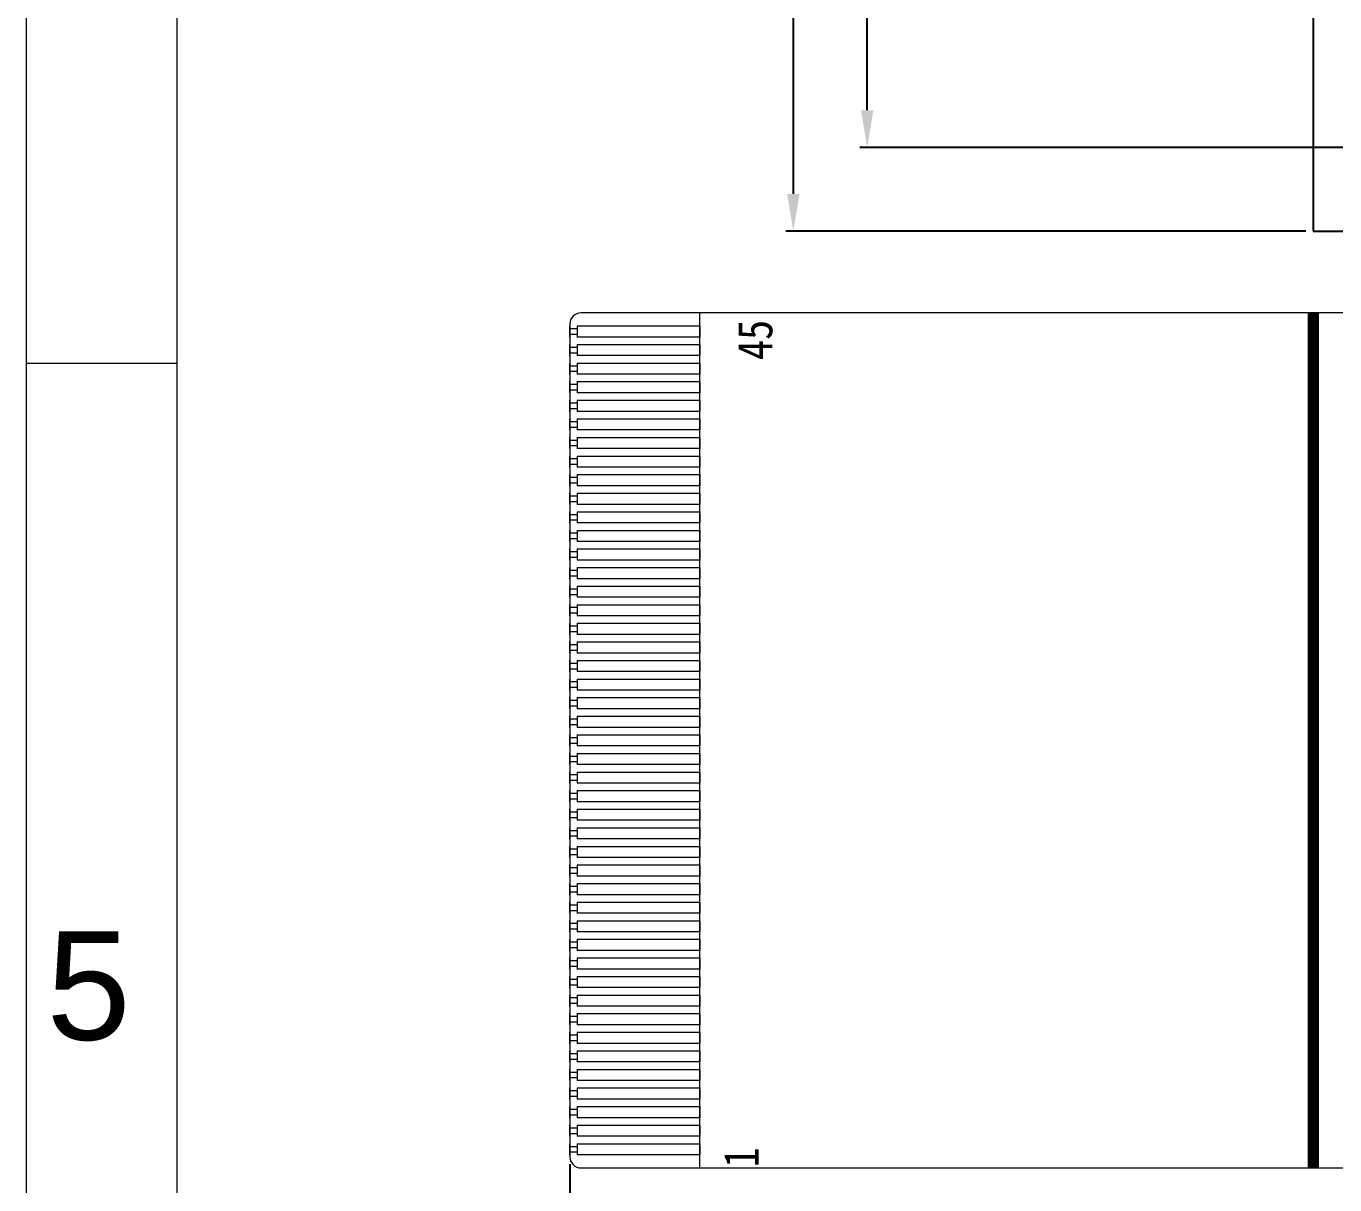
# Model space of a CAD drawing. Header units: millimetres. Extents: x -3761 to -3422, y -2431 to -2197.
# Drawn here: x -3760.98 to -3725.78, y -2352.31 to -2321.14 of the extents above; entities that cross this region are included whole.
import ezdxf

# ---------------------------------------------------------------- set-up
doc = ezdxf.new("R2010")
doc.units = ezdxf.units.MM
for name, color, linetype in [('', 7, 'Continuous'), ('BL', 2, 'Continuous'), ('版框', 7, 'Continuous')]:
    doc.layers.add(name, color=color, linetype=linetype)
doc.layers.add('DIM', color=3, linetype='Continuous', lineweight=20)
doc.styles.add('s2', font='')
doc.styles.add('宋体', font='', dxfattribs={"width": 0.85})
doc.styles.get('s2').set_extended_font_data('仿宋_GB2312')
doc.styles.get('宋体').set_extended_font_data('SimSun')
doc.dimstyles.new('副本 Standard', dxfattribs={"dimtxt": 1, "dimasz": 1, "dimexe": 0.2, "dimexo": 0.2, "dimgap": 0.3, "dimtad": 0, "dimzin": 0, "dimdsep": 46, "dimtxsty": '宋体', "dimcen": 0.09, "dimclrd": 3, "dimclre": 3, "dimclrt": 3, "dimadec": 0, "dimazin": 0, "dimtfac": 1, "dimtofl": 0, "dimtmove": 0, "dimatfit": 3, "dimfxl": 0, "dimtolj": 1, "dimtzin": 0, "dimarcsym": 0})

# ---------------------------------------------------------------- blocks, each defined once
blk = doc.blocks.new('*D15')
at = {"color": 3, "lineweight": -2}
for p, q in [((-3726.559, -2243.084), (-3740.546, -2243.084)), ((-3740.346, -2244.084), (-3740.346, -2277.47)), ((-3740.346, -2325.654), (-3740.346, -2288.634)), ((-3726.559, -2326.654), (-3740.546, -2326.654))]:
    blk.add_line(p, q, dxfattribs=at)
at = {"color": 3}
for points in [[(-3740.513, -2244.084), (-3740.179, -2244.084), (-3740.346, -2243.084)], [(-3740.513, -2325.654), (-3740.179, -2325.654), (-3740.346, -2326.654)]]:
    blk.add_solid(points, dxfattribs=at)
at = {"layer": 'Defpoints', "color": 0}
for p in [(-3726.359, -2243.084), (-3740.346, -2326.654), (-3726.359, -2326.654)]:
    blk.add_point(p, dxfattribs=at)
at = {"color": 3, "lineweight": 0, "insert": (-3740.346, -2283.052), "char_height": 1, "attachment_point": 5, "rotation": 90, "style": '宋体'}
blk.add_mtext('\\A1;83.57%%P0.2(B/L OD)', dxfattribs=at)
blk = doc.blocks.new('*D16')
at = {"color": 3, "lineweight": -2}
for p, q in [((-3725.249, -2244.184), (-3738.559, -2244.184)), ((-3738.359, -2245.184), (-3738.359, -2277.432)), ((-3738.359, -2323.404), (-3738.359, -2288.596)), ((-3725.249, -2324.404), (-3738.559, -2324.404))]:
    blk.add_line(p, q, dxfattribs=at)
at = {"color": 3}
for points in [[(-3738.526, -2245.184), (-3738.193, -2245.184), (-3738.359, -2244.184)], [(-3738.526, -2323.404), (-3738.193, -2323.404), (-3738.359, -2324.404)]]:
    blk.add_solid(points, dxfattribs=at)
at = {"layer": 'Defpoints', "color": 0}
for p in [(-3725.049, -2244.184), (-3738.359, -2324.404), (-3725.049, -2324.404)]:
    blk.add_point(p, dxfattribs=at)
at = {"color": 3, "lineweight": 0, "insert": (-3738.359, -2283.014), "char_height": 1, "attachment_point": 5, "rotation": 90, "style": '宋体'}
blk.add_mtext('\\A1;80.22%%P0.2(LCD OD)', dxfattribs=at)
blk = doc.blocks.new('*D32')
at = {"color": 3, "lineweight": -2}
for p, q in [((-3676.069, -2351.054), (-3676.069, -2354.054)), ((-3746.359, -2351.752), (-3746.359, -2354.054)), ((-3745.359, -2353.854), (-3714.461, -2353.854)), ((-3677.069, -2353.854), (-3707.968, -2353.854))]:
    blk.add_line(p, q, dxfattribs=at)
at = {"color": 3}
for points in [[(-3745.359, -2353.687), (-3745.359, -2354.02), (-3746.359, -2353.854)], [(-3677.069, -2353.687), (-3677.069, -2354.02), (-3676.069, -2353.854)]]:
    blk.add_solid(points, dxfattribs=at)
at = {"layer": 'Defpoints', "color": 0}
for p in [(-3676.069, -2350.854), (-3746.359, -2351.552), (-3676.069, -2353.854)]:
    blk.add_point(p, dxfattribs=at)
at = {"color": 3, "lineweight": 0, "insert": (-3711.214, -2353.854), "char_height": 1, "attachment_point": 5, "style": '宋体'}
blk.add_mtext('\\A1;70.29%%P0.3', dxfattribs=at)
blk = doc.blocks.new('A$C72CC10FF')
at = {"layer": 'BL', "linetype": 'Continuous'}
for p, q in [((0, 14.615), (0, 7.002)), ((0, 7.002), (54.58, 7.002))]:
    blk.add_line(p, q, dxfattribs=at)

msp = doc.modelspace()

# ---------------------------------------------------------------- linework, layer by layer
at = {"layer": '', "color": 30, "lineweight": 0}
for p, q in [((-3742.859, -2328.854), (-3746.059, -2328.854)), ((-3742.859, -2351.854), (-3742.859, -2328.854)), ((-3746.359, -2329.504), (-3746.359, -2329.204)), ((-3746.359, -2329.274), (-3746.159, -2329.274)), ((-3746.359, -2329.274), (-3746.359, -2329.434)), ((-3746.159, -2329.434), (-3746.359, -2329.434)), ((-3746.159, -2329.204), (-3742.859, -2329.204)), ((-3746.159, -2329.204), (-3746.159, -2329.504)), ((-3742.859, -2329.204), (-3742.859, -2329.504)), ((-3746.359, -2330.004), (-3746.359, -2329.704)), ((-3746.359, -2329.774), (-3746.159, -2329.774)), ((-3746.359, -2329.774), (-3746.359, -2329.934)), ((-3742.859, -2329.504), (-3746.159, -2329.504)), ((-3746.159, -2329.704), (-3742.859, -2329.704)), ((-3746.159, -2329.704), (-3746.159, -2330.004)), ((-3742.859, -2329.704), (-3742.859, -2330.004)), ((-3746.159, -2329.934), (-3746.359, -2329.934)), ((-3742.859, -2330.004), (-3746.159, -2330.004)), ((-3746.359, -2330.504), (-3746.359, -2330.204)), ((-3746.359, -2330.274), (-3746.159, -2330.274)), ((-3746.359, -2330.274), (-3746.359, -2330.434)), ((-3746.159, -2330.434), (-3746.359, -2330.434)), ((-3746.159, -2330.204), (-3742.859, -2330.204)), ((-3746.159, -2330.204), (-3746.159, -2330.504)), ((-3742.859, -2330.504), (-3746.159, -2330.504)), ((-3742.859, -2330.204), (-3742.859, -2330.504)), ((-3746.359, -2331.004), (-3746.359, -2330.704)), ((-3746.359, -2330.774), (-3746.159, -2330.774)), ((-3746.359, -2330.774), (-3746.359, -2330.934)), ((-3746.159, -2330.704), (-3742.859, -2330.704)), ((-3746.159, -2330.704), (-3746.159, -2331.004)), ((-3742.859, -2330.704), (-3742.859, -2331.004)), ((-3746.159, -2330.934), (-3746.359, -2330.934)), ((-3746.359, -2331.504), (-3746.359, -2331.204)), ((-3742.859, -2331.004), (-3746.159, -2331.004)), ((-3746.159, -2331.204), (-3742.859, -2331.204)), ((-3746.159, -2331.204), (-3746.159, -2331.504)), ((-3742.859, -2331.204), (-3742.859, -2331.504)), ((-3746.359, -2331.274), (-3746.159, -2331.274)), ((-3746.359, -2331.274), (-3746.359, -2331.434)), ((-3746.159, -2331.434), (-3746.359, -2331.434)), ((-3742.859, -2331.504), (-3746.159, -2331.504)), ((-3746.359, -2332.004), (-3746.359, -2331.704)), ((-3746.359, -2331.774), (-3746.159, -2331.774)), ((-3746.359, -2331.774), (-3746.359, -2331.934)), ((-3746.159, -2331.704), (-3742.859, -2331.704)), ((-3746.159, -2331.704), (-3746.159, -2332.004)), ((-3742.859, -2331.704), (-3742.859, -2332.004)), ((-3746.159, -2331.934), (-3746.359, -2331.934)), ((-3746.359, -2332.504), (-3746.359, -2332.204)), ((-3746.359, -2332.274), (-3746.159, -2332.274)), ((-3746.359, -2332.274), (-3746.359, -2332.434)), ((-3742.859, -2332.004), (-3746.159, -2332.004)), ((-3746.159, -2332.204), (-3742.859, -2332.204)), ((-3746.159, -2332.204), (-3746.159, -2332.504)), ((-3742.859, -2332.204), (-3742.859, -2332.504)), ((-3746.159, -2332.434), (-3746.359, -2332.434)), ((-3742.859, -2332.504), (-3746.159, -2332.504)), ((-3746.359, -2333.004), (-3746.359, -2332.704)), ((-3746.359, -2332.774), (-3746.159, -2332.774)), ((-3746.359, -2332.774), (-3746.359, -2332.934)), ((-3746.159, -2332.934), (-3746.359, -2332.934)), ((-3746.159, -2332.704), (-3742.859, -2332.704)), ((-3746.159, -2332.704), (-3746.159, -2333.004)), ((-3742.859, -2332.704), (-3742.859, -2333.004)), ((-3746.359, -2333.504), (-3746.359, -2333.204)), ((-3746.359, -2333.274), (-3746.159, -2333.274)), ((-3746.359, -2333.274), (-3746.359, -2333.434)), ((-3742.859, -2333.004), (-3746.159, -2333.004)), ((-3746.159, -2333.204), (-3742.859, -2333.204)), ((-3746.159, -2333.204), (-3746.159, -2333.504)), ((-3742.859, -2333.204), (-3742.859, -2333.504)), ((-3746.159, -2333.434), (-3746.359, -2333.434)), ((-3742.859, -2333.504), (-3746.159, -2333.504)), ((-3746.359, -2334.004), (-3746.359, -2333.704)), ((-3746.359, -2333.774), (-3746.159, -2333.774)), ((-3746.359, -2333.774), (-3746.359, -2333.934)), ((-3746.159, -2333.934), (-3746.359, -2333.934)), ((-3746.159, -2333.704), (-3742.859, -2333.704)), ((-3746.159, -2333.704), (-3746.159, -2334.004)), ((-3742.859, -2334.004), (-3746.159, -2334.004)), ((-3742.859, -2333.704), (-3742.859, -2334.004)), ((-3746.359, -2334.504), (-3746.359, -2334.204)), ((-3746.359, -2334.274), (-3746.159, -2334.274)), ((-3746.359, -2334.274), (-3746.359, -2334.434)), ((-3746.159, -2334.204), (-3742.859, -2334.204)), ((-3746.159, -2334.204), (-3746.159, -2334.504)), ((-3742.859, -2334.204), (-3742.859, -2334.504)), ((-3746.159, -2334.434), (-3746.359, -2334.434)), ((-3746.359, -2335.004), (-3746.359, -2334.704)), ((-3742.859, -2334.504), (-3746.159, -2334.504)), ((-3746.159, -2334.704), (-3742.859, -2334.704)), ((-3746.159, -2334.704), (-3746.159, -2335.004)), ((-3742.859, -2334.704), (-3742.859, -2335.004)), ((-3746.359, -2334.774), (-3746.159, -2334.774)), ((-3746.359, -2334.774), (-3746.359, -2334.934)), ((-3746.159, -2334.934), (-3746.359, -2334.934)), ((-3742.859, -2335.004), (-3746.159, -2335.004)), ((-3746.359, -2335.504), (-3746.359, -2335.204)), ((-3746.359, -2335.274), (-3746.159, -2335.274)), ((-3746.359, -2335.274), (-3746.359, -2335.434)), ((-3746.159, -2335.434), (-3746.359, -2335.434)), ((-3746.159, -2335.204), (-3742.859, -2335.204)), ((-3746.159, -2335.204), (-3746.159, -2335.504)), ((-3742.859, -2335.204), (-3742.859, -2335.504)), ((-3746.359, -2336.004), (-3746.359, -2335.704)), ((-3746.359, -2335.774), (-3746.159, -2335.774)), ((-3746.359, -2335.774), (-3746.359, -2335.934)), ((-3742.859, -2335.504), (-3746.159, -2335.504)), ((-3746.159, -2335.704), (-3742.859, -2335.704)), ((-3746.159, -2335.704), (-3746.159, -2336.004)), ((-3742.859, -2335.704), (-3742.859, -2336.004)), ((-3746.159, -2335.934), (-3746.359, -2335.934)), ((-3742.859, -2336.004), (-3746.159, -2336.004)), ((-3746.359, -2336.504), (-3746.359, -2336.204)), ((-3746.359, -2336.274), (-3746.159, -2336.274)), ((-3746.359, -2336.274), (-3746.359, -2336.434)), ((-3746.159, -2336.434), (-3746.359, -2336.434)), ((-3746.159, -2336.204), (-3742.859, -2336.204)), ((-3746.159, -2336.204), (-3746.159, -2336.504)), ((-3742.859, -2336.204), (-3742.859, -2336.504)), ((-3746.359, -2337.004), (-3746.359, -2336.704)), ((-3746.359, -2336.774), (-3746.159, -2336.774)), ((-3746.359, -2336.774), (-3746.359, -2336.934)), ((-3742.859, -2336.504), (-3746.159, -2336.504)), ((-3746.159, -2336.704), (-3742.859, -2336.704)), ((-3746.159, -2336.704), (-3746.159, -2337.004)), ((-3742.859, -2336.704), (-3742.859, -2337.004)), ((-3746.159, -2336.934), (-3746.359, -2336.934)), ((-3746.359, -2337.504), (-3746.359, -2337.204)), ((-3742.859, -2337.004), (-3746.159, -2337.004)), ((-3746.159, -2337.204), (-3742.859, -2337.204)), ((-3746.159, -2337.204), (-3746.159, -2337.504)), ((-3742.859, -2337.204), (-3742.859, -2337.504)), ((-3746.359, -2337.274), (-3746.159, -2337.274)), ((-3746.359, -2337.274), (-3746.359, -2337.434)), ((-3746.159, -2337.434), (-3746.359, -2337.434)), ((-3742.859, -2337.504), (-3746.159, -2337.504)), ((-3746.159, -2344.934), (-3746.359, -2344.934)), ((-3746.359, -2345.504), (-3746.359, -2345.204)), ((-3746.359, -2345.274), (-3746.159, -2345.274)), ((-3746.359, -2345.274), (-3746.359, -2345.434)), ((-3742.859, -2345.004), (-3746.159, -2345.004)), ((-3746.159, -2345.204), (-3742.859, -2345.204)), ((-3746.159, -2345.204), (-3746.159, -2345.504)), ((-3742.859, -2345.204), (-3742.859, -2345.504)), ((-3746.159, -2345.434), (-3746.359, -2345.434)), ((-3742.859, -2345.504), (-3746.159, -2345.504)), ((-3746.359, -2346.004), (-3746.359, -2345.704)), ((-3746.359, -2345.774), (-3746.159, -2345.774)), ((-3746.359, -2345.774), (-3746.359, -2345.934)), ((-3746.159, -2345.934), (-3746.359, -2345.934)), ((-3746.159, -2345.704), (-3742.859, -2345.704)), ((-3746.159, -2345.704), (-3746.159, -2346.004)), ((-3742.859, -2346.004), (-3746.159, -2346.004)), ((-3742.859, -2345.704), (-3742.859, -2346.004)), ((-3746.359, -2346.504), (-3746.359, -2346.204)), ((-3746.359, -2346.274), (-3746.159, -2346.274)), ((-3746.359, -2346.274), (-3746.359, -2346.434)), ((-3746.159, -2346.204), (-3742.859, -2346.204)), ((-3746.159, -2346.204), (-3746.159, -2346.504)), ((-3742.859, -2346.204), (-3742.859, -2346.504)), ((-3746.159, -2346.434), (-3746.359, -2346.434)), ((-3746.359, -2347.004), (-3746.359, -2346.704)), ((-3742.859, -2346.504), (-3746.159, -2346.504)), ((-3746.159, -2346.704), (-3742.859, -2346.704)), ((-3746.159, -2346.704), (-3746.159, -2347.004)), ((-3742.859, -2346.704), (-3742.859, -2347.004)), ((-3746.359, -2346.774), (-3746.159, -2346.774)), ((-3746.359, -2346.774), (-3746.359, -2346.934)), ((-3746.159, -2346.934), (-3746.359, -2346.934)), ((-3742.859, -2347.004), (-3746.159, -2347.004)), ((-3746.359, -2347.504), (-3746.359, -2347.204)), ((-3746.359, -2347.274), (-3746.159, -2347.274)), ((-3746.359, -2347.274), (-3746.359, -2347.434)), ((-3746.159, -2347.204), (-3742.859, -2347.204)), ((-3746.159, -2347.204), (-3746.159, -2347.504)), ((-3742.859, -2347.204), (-3742.859, -2347.504)), ((-3746.159, -2347.434), (-3746.359, -2347.434)), ((-3746.359, -2348.004), (-3746.359, -2347.704)), ((-3742.859, -2347.504), (-3746.159, -2347.504)), ((-3746.159, -2347.704), (-3742.859, -2347.704)), ((-3746.159, -2347.704), (-3746.159, -2348.004)), ((-3742.859, -2347.704), (-3742.859, -2348.004)), ((-3746.359, -2347.774), (-3746.159, -2347.774)), ((-3746.359, -2347.774), (-3746.359, -2347.934)), ((-3746.159, -2347.934), (-3746.359, -2347.934)), ((-3742.859, -2348.004), (-3746.159, -2348.004)), ((-3746.359, -2348.504), (-3746.359, -2348.204)), ((-3746.359, -2348.274), (-3746.159, -2348.274)), ((-3746.359, -2348.274), (-3746.359, -2348.434)), ((-3746.159, -2348.434), (-3746.359, -2348.434)), ((-3746.159, -2348.204), (-3742.859, -2348.204)), ((-3746.159, -2348.204), (-3746.159, -2348.504)), ((-3742.859, -2348.204), (-3742.859, -2348.504)), ((-3746.359, -2349.004), (-3746.359, -2348.704)), ((-3746.359, -2348.774), (-3746.159, -2348.774)), ((-3746.359, -2348.774), (-3746.359, -2348.934)), ((-3742.859, -2348.504), (-3746.159, -2348.504)), ((-3746.159, -2348.704), (-3742.859, -2348.704)), ((-3746.159, -2348.704), (-3746.159, -2349.004)), ((-3742.859, -2348.704), (-3742.859, -2349.004)), ((-3746.159, -2348.934), (-3746.359, -2348.934)), ((-3742.859, -2349.004), (-3746.159, -2349.004)), ((-3746.359, -2349.504), (-3746.359, -2349.204)), ((-3746.359, -2349.274), (-3746.159, -2349.274)), ((-3746.359, -2349.274), (-3746.359, -2349.434)), ((-3746.159, -2349.434), (-3746.359, -2349.434)), ((-3746.159, -2349.204), (-3742.859, -2349.204)), ((-3746.159, -2349.204), (-3746.159, -2349.504)), ((-3742.859, -2349.504), (-3746.159, -2349.504)), ((-3742.859, -2349.204), (-3742.859, -2349.504)), ((-3746.359, -2350.004), (-3746.359, -2349.704)), ((-3746.359, -2349.774), (-3746.159, -2349.774)), ((-3746.359, -2349.774), (-3746.359, -2349.934)), ((-3746.159, -2349.704), (-3742.859, -2349.704)), ((-3746.159, -2349.704), (-3746.159, -2350.004)), ((-3742.859, -2349.704), (-3742.859, -2350.004)), ((-3746.159, -2349.934), (-3746.359, -2349.934)), ((-3746.359, -2350.504), (-3746.359, -2350.204)), ((-3742.859, -2350.004), (-3746.159, -2350.004)), ((-3746.159, -2350.204), (-3742.859, -2350.204)), ((-3746.159, -2350.204), (-3746.159, -2350.504)), ((-3742.859, -2350.204), (-3742.859, -2350.504)), ((-3746.359, -2350.274), (-3746.159, -2350.274)), ((-3746.359, -2350.274), (-3746.359, -2350.434)), ((-3746.159, -2350.434), (-3746.359, -2350.434)), ((-3742.859, -2350.504), (-3746.159, -2350.504)), ((-3746.359, -2351.004), (-3746.359, -2350.704)), ((-3746.359, -2350.774), (-3746.159, -2350.774)), ((-3746.359, -2350.774), (-3746.359, -2350.934)), ((-3746.159, -2350.934), (-3746.359, -2350.934)), ((-3746.159, -2350.704), (-3742.859, -2350.704)), ((-3746.159, -2350.704), (-3746.159, -2351.004)), ((-3742.859, -2350.704), (-3742.859, -2351.004)), ((-3746.359, -2351.504), (-3746.359, -2351.204)), ((-3746.359, -2351.274), (-3746.159, -2351.274)), ((-3746.359, -2351.274), (-3746.359, -2351.434)), ((-3742.859, -2351.004), (-3746.159, -2351.004)), ((-3746.159, -2351.204), (-3742.859, -2351.204)), ((-3746.159, -2351.204), (-3746.159, -2351.504)), ((-3742.859, -2351.204), (-3742.859, -2351.504)), ((-3746.159, -2351.434), (-3746.359, -2351.434)), ((-3742.859, -2351.504), (-3746.159, -2351.504))]:
    msp.add_line(p, q, dxfattribs=at)
msp.add_lwpolyline([(-3746.359, -2351.554, 0.414214), (-3746.059, -2351.854), (-3677.069, -2351.854, 0.414214), (-3676.069, -2350.854), (-3676.069, -2329.854, 0.414214), (-3677.069, -2328.854), (-3683.179, -2328.854, -0.414214), (-3684.179, -2327.854), (-3684.179, -2323.554), (-3712.449, -2323.554), (-3712.449, -2327.854, -0.414214), (-3713.449, -2328.854), (-3746.059, -2328.854, 0.414214), (-3746.359, -2329.154)], format="xyb", close=True, dxfattribs=at)
at = {"layer": '', "lineweight": 0, "const_width": 0.3}
msp.add_lwpolyline([(-3726.359, -2328.854), (-3726.359, -2351.854)], dxfattribs=at)
at = {"color": 30, "lineweight": 0}
for p, q in [((-3746.359, -2338.004), (-3746.359, -2337.704)), ((-3746.359, -2337.774), (-3746.159, -2337.774)), ((-3746.359, -2337.774), (-3746.359, -2337.934)), ((-3746.159, -2337.704), (-3742.859, -2337.704)), ((-3746.159, -2337.704), (-3746.159, -2338.004)), ((-3742.859, -2337.704), (-3742.859, -2338.004)), ((-3746.159, -2337.934), (-3746.359, -2337.934)), ((-3746.359, -2338.504), (-3746.359, -2338.204)), ((-3742.859, -2338.004), (-3746.159, -2338.004)), ((-3746.159, -2338.204), (-3742.859, -2338.204)), ((-3746.159, -2338.204), (-3746.159, -2338.504)), ((-3742.859, -2338.204), (-3742.859, -2338.504)), ((-3746.359, -2338.274), (-3746.159, -2338.274)), ((-3746.359, -2338.274), (-3746.359, -2338.434)), ((-3746.159, -2338.434), (-3746.359, -2338.434)), ((-3742.859, -2338.504), (-3746.159, -2338.504)), ((-3746.359, -2339.004), (-3746.359, -2338.704)), ((-3746.359, -2338.774), (-3746.159, -2338.774)), ((-3746.359, -2338.774), (-3746.359, -2338.934)), ((-3746.159, -2338.934), (-3746.359, -2338.934)), ((-3746.159, -2338.704), (-3742.859, -2338.704)), ((-3746.159, -2338.704), (-3746.159, -2339.004)), ((-3742.859, -2338.704), (-3742.859, -2339.004)), ((-3746.359, -2339.504), (-3746.359, -2339.204)), ((-3746.359, -2339.274), (-3746.159, -2339.274)), ((-3746.359, -2339.274), (-3746.359, -2339.434)), ((-3742.859, -2339.004), (-3746.159, -2339.004)), ((-3746.159, -2339.204), (-3742.859, -2339.204)), ((-3746.159, -2339.204), (-3746.159, -2339.504)), ((-3742.859, -2339.204), (-3742.859, -2339.504)), ((-3746.159, -2339.434), (-3746.359, -2339.434)), ((-3742.859, -2339.504), (-3746.159, -2339.504)), ((-3746.359, -2340.004), (-3746.359, -2339.704)), ((-3746.359, -2339.774), (-3746.159, -2339.774)), ((-3746.359, -2339.774), (-3746.359, -2339.934)), ((-3746.159, -2339.934), (-3746.359, -2339.934)), ((-3746.159, -2339.704), (-3742.859, -2339.704)), ((-3746.159, -2339.704), (-3746.159, -2340.004)), ((-3742.859, -2340.004), (-3746.159, -2340.004)), ((-3742.859, -2339.704), (-3742.859, -2340.004)), ((-3746.359, -2340.504), (-3746.359, -2340.204)), ((-3746.359, -2340.274), (-3746.159, -2340.274)), ((-3746.359, -2340.274), (-3746.359, -2340.434)), ((-3746.159, -2340.204), (-3742.859, -2340.204)), ((-3746.159, -2340.204), (-3746.159, -2340.504)), ((-3742.859, -2340.204), (-3742.859, -2340.504)), ((-3746.159, -2340.434), (-3746.359, -2340.434)), ((-3746.359, -2341.004), (-3746.359, -2340.704)), ((-3742.859, -2340.504), (-3746.159, -2340.504)), ((-3746.159, -2340.704), (-3742.859, -2340.704)), ((-3746.159, -2340.704), (-3746.159, -2341.004)), ((-3742.859, -2340.704), (-3742.859, -2341.004)), ((-3746.359, -2340.774), (-3746.159, -2340.774)), ((-3746.359, -2340.774), (-3746.359, -2340.934)), ((-3746.159, -2340.934), (-3746.359, -2340.934)), ((-3742.859, -2341.004), (-3746.159, -2341.004)), ((-3746.359, -2341.504), (-3746.359, -2341.204)), ((-3746.359, -2341.274), (-3746.159, -2341.274)), ((-3746.359, -2341.274), (-3746.359, -2341.434)), ((-3746.159, -2341.204), (-3742.859, -2341.204)), ((-3746.159, -2341.204), (-3746.159, -2341.504)), ((-3742.859, -2341.204), (-3742.859, -2341.504)), ((-3746.159, -2341.434), (-3746.359, -2341.434)), ((-3746.359, -2342.004), (-3746.359, -2341.704)), ((-3746.359, -2341.774), (-3746.159, -2341.774)), ((-3746.359, -2341.774), (-3746.359, -2341.934)), ((-3742.859, -2341.504), (-3746.159, -2341.504)), ((-3746.159, -2341.704), (-3742.859, -2341.704)), ((-3746.159, -2341.704), (-3746.159, -2342.004)), ((-3742.859, -2341.704), (-3742.859, -2342.004)), ((-3746.159, -2341.934), (-3746.359, -2341.934)), ((-3742.859, -2342.004), (-3746.159, -2342.004)), ((-3746.359, -2342.504), (-3746.359, -2342.204)), ((-3746.359, -2342.274), (-3746.159, -2342.274)), ((-3746.359, -2342.274), (-3746.359, -2342.434)), ((-3746.159, -2342.434), (-3746.359, -2342.434)), ((-3746.159, -2342.204), (-3742.859, -2342.204)), ((-3746.159, -2342.204), (-3746.159, -2342.504)), ((-3742.859, -2342.204), (-3742.859, -2342.504)), ((-3746.359, -2343.004), (-3746.359, -2342.704)), ((-3746.359, -2342.774), (-3746.159, -2342.774)), ((-3746.359, -2342.774), (-3746.359, -2342.934)), ((-3742.859, -2342.504), (-3746.159, -2342.504)), ((-3746.159, -2342.704), (-3742.859, -2342.704)), ((-3746.159, -2342.704), (-3746.159, -2343.004)), ((-3742.859, -2342.704), (-3742.859, -2343.004)), ((-3746.159, -2342.934), (-3746.359, -2342.934)), ((-3742.859, -2343.004), (-3746.159, -2343.004)), ((-3746.359, -2343.504), (-3746.359, -2343.204)), ((-3746.359, -2343.274), (-3746.159, -2343.274)), ((-3746.359, -2343.274), (-3746.359, -2343.434)), ((-3746.159, -2343.434), (-3746.359, -2343.434)), ((-3746.159, -2343.204), (-3742.859, -2343.204)), ((-3746.159, -2343.204), (-3746.159, -2343.504)), ((-3742.859, -2343.504), (-3746.159, -2343.504)), ((-3742.859, -2343.204), (-3742.859, -2343.504)), ((-3746.359, -2344.004), (-3746.359, -2343.704)), ((-3746.359, -2343.774), (-3746.159, -2343.774)), ((-3746.359, -2343.774), (-3746.359, -2343.934)), ((-3746.159, -2343.704), (-3742.859, -2343.704)), ((-3746.159, -2343.704), (-3746.159, -2344.004)), ((-3742.859, -2343.704), (-3742.859, -2344.004)), ((-3746.159, -2343.934), (-3746.359, -2343.934)), ((-3746.359, -2344.504), (-3746.359, -2344.204)), ((-3742.859, -2344.004), (-3746.159, -2344.004)), ((-3746.159, -2344.204), (-3742.859, -2344.204)), ((-3746.159, -2344.204), (-3746.159, -2344.504)), ((-3742.859, -2344.204), (-3742.859, -2344.504)), ((-3746.359, -2344.274), (-3746.159, -2344.274)), ((-3746.359, -2344.274), (-3746.359, -2344.434)), ((-3746.159, -2344.434), (-3746.359, -2344.434)), ((-3742.859, -2344.504), (-3746.159, -2344.504)), ((-3746.359, -2345.004), (-3746.359, -2344.704)), ((-3746.359, -2344.774), (-3746.159, -2344.774)), ((-3746.359, -2344.774), (-3746.359, -2344.934)), ((-3746.159, -2344.704), (-3742.859, -2344.704)), ((-3746.159, -2344.704), (-3746.159, -2345.004)), ((-3742.859, -2344.704), (-3742.859, -2345.004))]:
    msp.add_line(p, q, dxfattribs=at)
at = {"layer": '版框', "lineweight": 0}
for points in [[(-3422.299, -2430.648), (-3422.299, -2196.545), (-3760.984, -2196.545), (-3760.984, -2430.648)], [(-3426.352, -2426.595), (-3426.352, -2200.595), (-3756.933, -2200.595), (-3756.933, -2426.595)]]:
    msp.add_lwpolyline(points, close=True, dxfattribs=at)
msp.add_lwpolyline([(-3760.972, -2330.204), (-3756.922, -2330.205)], dxfattribs=at)

# ---------------------------------------------------------------- block references
at = {"lineweight": 0}
msp.add_blockref('A$C72CC10FF', (-3726.359, -2333.656), dxfattribs=at)

# ---------------------------------------------------------------- texts
at = {"layer": 'DIM', "lineweight": 0, "char_height": 0.936, "attachment_point": 9, "rotation": 90, "style": '宋体'}
for s, insert in [('45', (-3740.896, -2329.041)), ('1', (-3741.28, -2351.298))]:
    msp.add_mtext(s, dxfattribs=dict(at, insert=insert))
at = {"layer": '版框', "lineweight": 0, "insert": (-3758.171, -2345.491), "char_height": 2.91724, "width": 37.27033, "attachment_point": 3, "rotation": 359.9807, "style": 's2'}
msp.add_mtext('{\\fArial|b0|i0|c0|p32;5}', dxfattribs=at)

# ---------------------------------------------------------------- dimensions: what is measured, and where the dimension line sits
at = {"lineweight": 0}
for base, p1, p2, text, picture, middle in [((-3740.346, -2326.654), (-3726.359, -2243.084), (-3726.359, -2326.654), '<>%%P0.2(B/L OD)', '*D15', (-3740.346, -2283.052)), ((-3738.359, -2324.404), (-3725.049, -2244.184), (-3725.049, -2324.404), '<>%%P0.2(LCD OD)', '*D16', (-3738.359, -2283.014))]:
    dim = msp.add_linear_dim(base=base, p1=p1, p2=p2, angle=90, text=text, dimstyle='副本 Standard', dxfattribs=at)
    dim.commit()
    dim.dimension.update_dxf_attribs({"geometry": picture, "text_midpoint": middle, "dimtype": 160})
dim = msp.add_linear_dim(base=(-3676.069, -2353.854), p1=(-3746.359, -2351.552), p2=(-3676.069, -2350.854), text='<>%%P0.3', dimstyle='副本 Standard', dxfattribs=at)
dim.commit()
dim.dimension.update_dxf_attribs({"geometry": '*D32', "text_midpoint": (-3711.214, -2353.854)})

doc.saveas('drawing.dxf')
